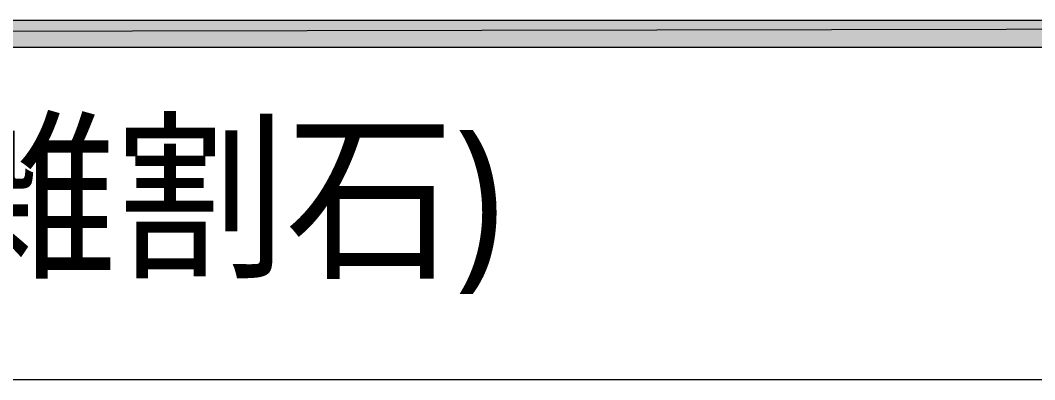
# Model space of a CAD drawing. Header units: millimetres. Extents: x 0 to 420, y 0 to 297.
# Drawn here: x 241.34 to 267.71, y 116.99 to 126.34 of the extents above; entities that cross this region are included whole.
import ezdxf
from ezdxf.enums import TextEntityAlignment as Align

# ---------------------------------------------------------------- set-up
doc = ezdxf.new("R2010")
doc.units = ezdxf.units.MM
doc.styles.add('kst32b', font='NotoSansJP-Variable.ttf')

msp = doc.modelspace()

# ---------------------------------------------------------------- hatches: boundary and pattern name
h = msp.add_hatch(color=7)
h.paths.add_polyline_path([(394.166, 125.645), (394.166, 126.344), (26.183, 125.645), (394.166, 125.645)])
h.paths.add_polyline_path([(394.166, 126.344), (26.183, 125.645), (26.183, 126.344), (394.166, 126.344)])

# ---------------------------------------------------------------- linework, layer by layer
at = {"lineweight": 0}
for points in [[(394.166, 125.645), (394.166, 126.344), (26.183, 125.645)], [(394.166, 126.344), (26.183, 125.645), (26.183, 126.344)]]:
    msp.add_lwpolyline(points, close=True, dxfattribs=at)
at = {"lineweight": 13}
msp.add_lwpolyline([(394.166, 116.988), (26.183, 116.988)], dxfattribs=at)

# ---------------------------------------------------------------- texts
at = {"style": 'kst32b'}
msp.add_text('縁石(雑割石)', height=3.4908, dxfattribs=at).set_placement((229.404, 119.994), (253.884, 119.994), align=Align.FIT)

doc.saveas('drawing.dxf')
